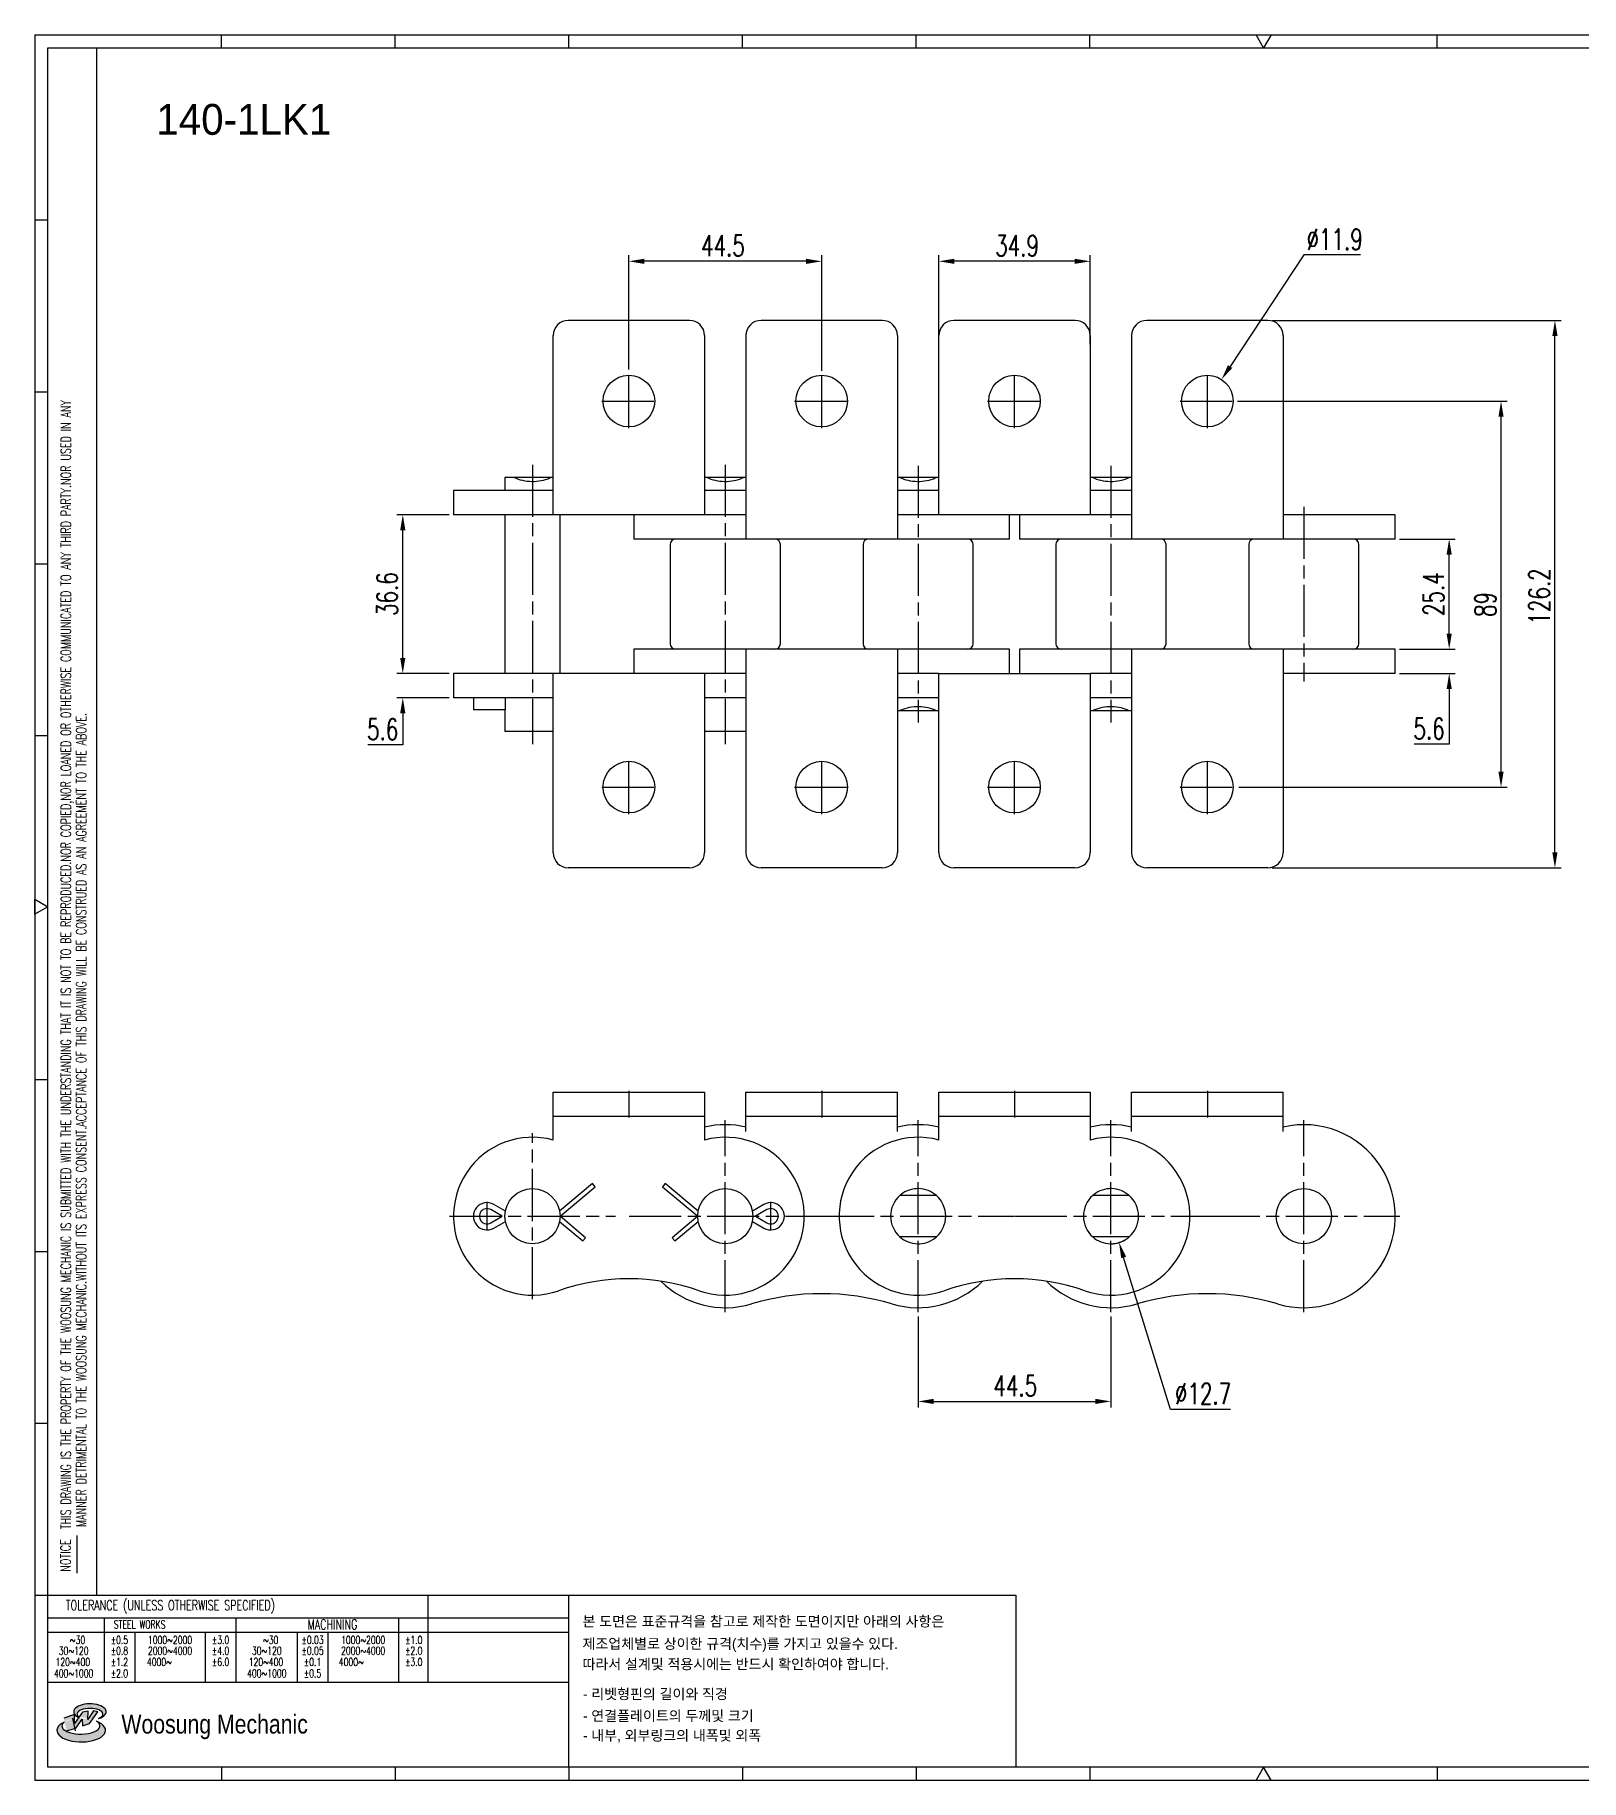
# Model space of a CAD drawing. Header units: millimetres. Extents: x 2770 to 3337, y 59 to 461.
# Drawn here: x 2770.4 to 3126.8, y 58.8 to 461.1 of the extents above; entities that cross this region are included whole.
import ezdxf
from ezdxf.enums import TextEntityAlignment as Align

# ---------------------------------------------------------------- set-up
doc = ezdxf.new("R2010")
doc.units = ezdxf.units.MM
doc.linetypes.add('AM_ISO08W050', pattern=[18, 12, -1.5, 3, -1.5])
doc.layers.get('Defpoints').update_dxf_attribs({"color": 80})
doc.layers.add('CL1', color=140, linetype='AM_ISO08W050', lineweight=25)
doc.layers.add('S-DIM', color=7, linetype='Continuous')
doc.layers.add('도면레이아웃', color=7, linetype='Continuous')
doc.styles.add('HKD_ST2', font='romans.shx', dxfattribs={"width": 0.7, "height": 4, "bigfont": '@extfont2.shx'})
doc.styles.add('HSG', font='SIMPLEX.shx', dxfattribs={"width": 0.7, "bigfont": 'HSG.shx'})
doc.styles.add('MtXpl_', font='Gulim.ttf')
doc.styles.add('SLDTEXTSTYLE4', font='arial.ttf', dxfattribs={"width": 0.8})
doc.dimstyles.new('AP2', dxfattribs={"dimscale": 2, "dimtxt": 2.4, "dimasz": 1.8, "dimexe": 0.7, "dimexo": 0.5, "dimgap": 0.6, "dimtad": 1, "dimtoh": 1, "dimdec": 1, "dimrnd": 0.01, "dimzin": 9, "dimdsep": 46, "dimtxsty": 'HSG', "dimcen": 0, "dimclrd": 251, "dimclre": 251, "dimclrt": 60, "dimazin": 2, "dimtp": 1, "dimtm": 1, "dimtfac": 0.5, "dimtdec": 1, "dimtofl": 0, "dimtmove": 0, "dimatfit": 3, "dimfxl": 0, "dimtvp": 1, "dimtolj": 2, "dimlwd": -1, "dimlwe": -1, "dimarcsym": 0})

# ---------------------------------------------------------------- blocks, each defined once
blk = doc.blocks.new('MAST')
at = {"layer": '도면레이아웃'}
h = blk.add_hatch(color=10, dxfattribs=at)
h.paths.add_polyline_path([(1.544, 35.177), (1.554, 34.966), (1.779, 35.034), (2.054, 35.422), (1.908, 35.446), (1.728, 35.167), (1.741, 35.439), (1.547, 35.405), (1.292, 35.041), (1.295, 35.33), (0.943, 35.208), (1.03, 34.8), (1.336, 34.885)])
edge = h.paths.add_edge_path()
edge.add_ellipse((1.795, 35.421), major_axis=(-0.53, 0), ratio=0.487785, start_angle=122.3607, end_angle=403.3957)
edge.add_line((1.411, 35.244), (1.419, 35.261))
edge.add_ellipse((1.798, 35.344), major_axis=(-0.423, 0), ratio=0.444396, start_angle=131.5898, end_angle=386.1941, ccw=False)
edge = h.paths.add_edge_path()
edge.add_ellipse((1.512, 34.815), major_axis=(-0.793, 0), ratio=0.480113, start_angle=314.6763, end_angle=590.8521)
edge.add_ellipse((1.501, 34.958), major_axis=(-0.62, 0), ratio=0.43311, start_angle=331.7024, end_angle=574.4249, ccw=False)
at = {"color": 140}
for p, q in [((0, 90.118), (80.15, 90.118)), ((0, 90.118), (0, 33.191)), ((0, 33.191), (80.15, 33.191))]:
    blk.add_line(p, q, dxfattribs=at)
for p, q in [((6.089, 89.693), (6.089, 90.118)), ((11.753, 89.693), (11.753, 90.118)), ((17.418, 89.693), (17.418, 90.118)), ((23.082, 89.693), (23.082, 90.118)), ((28.746, 89.693), (28.746, 90.118)), ((34.411, 89.693), (34.411, 90.118)), ((45.739, 89.693), (45.739, 90.118)), ((0, 84.085), (0.425, 84.085)), ((0, 78.478), (0.425, 78.478)), ((0, 72.87), (0.425, 72.87)), ((0, 67.262), (0.425, 67.262)), ((0, 56.047), (0.425, 56.047)), ((0, 50.439), (0.425, 50.439)), ((0, 44.832), (0.425, 44.832)), ((1.377, 39.947), (1.377, 41.174)), ((0, 39.224), (0.425, 39.224)), ((6.089, 33.616), (6.089, 33.191)), ((11.753, 33.616), (11.753, 33.191)), ((17.418, 33.616), (17.418, 33.191)), ((23.082, 33.616), (23.082, 33.191)), ((28.746, 33.616), (28.746, 33.191)), ((34.411, 33.616), (34.411, 33.191)), ((45.739, 33.616), (45.739, 33.191))]:
    blk.add_line(p, q)
at = {"color": 2}
for p, q in [((2.017, 39.224), (2.017, 89.693)), ((0.425, 39.224), (17.418, 39.224)), ((12.816, 39.224), (12.816, 36.382)), ((17.418, 33.616), (17.418, 39.224)), ((0.425, 38.487), (17.418, 38.487)), ((2.257, 38.487), (2.257, 36.382)), ((6.557, 38.5), (6.557, 36.382)), ((11.857, 38.487), (11.857, 36.382)), ((0.425, 38.012), (17.418, 38.012)), ((3.257, 38.012), (3.257, 36.382)), ((5.557, 38.012), (5.557, 36.382)), ((8.557, 38.012), (8.557, 36.382)), ((9.557, 38.026), (9.557, 36.382)), ((0.425, 36.382), (17.418, 36.382))]:
    blk.add_line(p, q, dxfattribs=at)
for points in [[(40.075, 89.693), (39.83, 90.118), (40.32, 90.118)], [(0.425, 61.679), (0, 61.433), (0, 61.924)], [(40.075, 33.616), (39.83, 33.191), (40.32, 33.191)]]:
    blk.add_lwpolyline(points, close=True)
at = {"color": 140}
blk.add_lwpolyline([(0.425, 89.693), (79.725, 89.693), (79.725, 33.616), (0.425, 33.616)], close=True, dxfattribs=at)
at = {"layer": '도면레이아웃'}
for p, q in [((1.295, 35.33), (0.943, 35.208)), ((1.547, 35.405), (1.292, 35.041)), ((1.292, 35.041), (1.295, 35.33)), ((1.741, 35.439), (1.547, 35.405)), ((1.908, 35.446), (1.728, 35.167)), ((1.728, 35.167), (1.741, 35.439)), ((1.779, 35.034), (2.054, 35.422)), ((2.054, 35.422), (1.908, 35.446)), ((1.03, 34.8), (1.336, 34.885)), ((1.224, 35.208), (1.311, 34.8)), ((1.224, 35.208), (1.224, 35.208)), ((1.336, 34.885), (1.544, 35.177)), ((1.419, 35.261), (1.411, 35.244)), ((1.544, 35.177), (1.554, 34.966)), ((1.554, 34.966), (1.779, 35.034))]:
    blk.add_line(p, q, dxfattribs=at)
for centre, major_axis, ratio, start_param, end_param in [((1.795, 35.421), (-0.53, 0), 0.487785, 2.135596, 7.040584), ((1.798, 35.344), (-0.423, 0), 0.444396, 2.296675, 6.740358), ((1.512, 34.815), (-0.793, 0), 0.480113, 5.492138, 10.312315), ((1.501, 34.958), (-0.62, 0), 0.43311, 5.789299, 10.025607)]:
    blk.add_ellipse(centre, major_axis=major_axis, ratio=ratio, start_param=start_param, end_param=end_param, dxfattribs=at)
at = {"color": 6, "style": 'HKD_ST2', "width": 0.7}
for s, p in [(' THIS DRAWING IS THE PROPERTY OF THE WOOSUNG MECHANIC IS SUBMITTED WITH THE UNDERSTANDING THAT IT IS NOT TO BE REPRODUCED.NOR COPIED,NOR LOANED OR OTHERWISE COMMUNICATED TO ANY THIRD PARTY.NOR USED IN ANY', (1.173, 41.217)), ('MANNER DETRIMENTAL TO THE WOOSUNG MECHANIC.WITHOUT ITS EXPRESS CONSENT.ACCEPTANCE OF THIS DRAWING WILL BE CONSTRUED AS AN AGREEMENT TO THE ABOVE.', (1.672, 41.447))]:
    blk.add_text(s, height=0.326266, rotation=90, dxfattribs=at).set_placement(p)
at = {"style": 'HKD_ST2', "width": 0.7}
blk.add_text('NOTICE', height=0.3263, rotation=90, dxfattribs=at).set_placement((1.163, 39.988))
blk.add_text('TOLERANCE (UNLESS OTHERWISE SPECIFIED)', height=0.32627, dxfattribs=at).set_placement((4.417, 38.896), align=Align.MIDDLE_CENTER)
at = {"color": 4, "style": 'HKD_ST2', "width": 0.7}
for s, height, p in [('STEEL WORKS', 0.26101, (3.416, 38.268)), ('MACHINING', 0.3263, (9.707, 38.27)), ('%%P0.5', 0.261, (2.757, 37.762)), ('%%P3.0', 0.261, (6.057, 37.762)), ('%%P0.03', 0.261, (9.057, 37.762)), ('%%P1.0', 0.261, (12.357, 37.762)), ('%%P0.8', 0.261, (2.757, 37.411)), ('%%P1.2', 0.261, (2.757, 37.045)), ('%%P4.0', 0.261, (6.057, 37.411)), ('%%P6.0', 0.261, (6.057, 37.045)), ('%%P0.05', 0.261, (9.057, 37.411)), ('%%P0.1', 0.261, (9.057, 37.045)), ('%%P2.0', 0.261, (12.357, 37.411)), ('%%P3.0', 0.261, (12.357, 37.045)), ('%%P2.0', 0.261, (2.757, 36.67)), ('%%P0.5', 0.261, (9.057, 36.67))]:
    blk.add_text(s, height=height, dxfattribs=at).set_placement(p, align=Align.MIDDLE)
for s, height, p in [('%%12630', 0.261, (1.389, 37.762)), ('1000%%1262000', 0.26101, (4.407, 37.762)), ('%%12630', 0.261, (7.689, 37.762)), ('1000%%1262000', 0.26101, (10.707, 37.762)), ('120%%126400', 0.26101, (1.237, 37.045)), ('30%%126120', 0.261, (1.263, 37.411)), ('4000%%126', 0.261, (4.061, 37.045)), ('2000%%1264000', 0.26101, (4.407, 37.411)), ('120%%126400', 0.26101, (7.537, 37.045)), ('30%%126120', 0.261, (7.563, 37.411)), ('4000%%126', 0.261, (10.321, 37.045)), ('2000%%1264000', 0.26101, (10.707, 37.411)), ('400%%1261000', 0.26101, (1.263, 36.67)), ('400%%1261000', 0.26101, (7.563, 36.67))]:
    blk.add_text(s, height=height, dxfattribs=at).set_placement(p, align=Align.MIDDLE_CENTER)
at = {"color": 1, "style": 'SLDTEXTSTYLE4', "width": 0.8}
blk.add_text('Woosung Mechanic', height=0.61957, dxfattribs=at).set_placement((2.822, 34.711))
blk = doc.blocks.new('*D2')
at = {"layer": 'Defpoints', "color": 0, "transparency": 16777216}
for p in [(3084, 319.48), (3096.42, 319.48), (3084, 313.88)]:
    blk.add_point(p, dxfattribs=at)
at = {"layer": 'S-DIM', "color": 251, "linetype": 'ByBlock', "transparency": 16777216}
for p, q in [((3096.42, 323.08), (3096.42, 326.68)), ((3085, 319.48), (3097.82, 319.48)), ((3085, 313.88), (3097.82, 313.88)), ((3096.42, 310.28), (3096.42, 297.55)), ((3096.42, 297.55), (3088.34, 297.55))]:
    blk.add_line(p, q, dxfattribs=at)
at = {"layer": 'S-DIM', "color": 251, "transparency": 16777216}
for points in [[(3095.82, 323.08), (3097.02, 323.08), (3096.42, 319.48)], [(3095.82, 310.28), (3097.02, 310.28), (3096.42, 313.88)]]:
    blk.add_solid(points, dxfattribs=at)
at = {"layer": 'S-DIM', "color": 60, "transparency": 16777216, "insert": (3091.78, 301.15), "char_height": 4.8, "attachment_point": 5, "style": 'HSG'}
blk.add_mtext('\\A2;5.6', dxfattribs=at)
blk = doc.blocks.new('*D3')
at = {"layer": 'Defpoints', "color": 0, "transparency": 16777216}
for p in [(3084, 344.88), (3096.42, 344.88), (3084, 319.48)]:
    blk.add_point(p, dxfattribs=at)
at = {"layer": 'S-DIM', "color": 251, "linetype": 'ByBlock', "transparency": 16777216}
for p, q in [((3085, 344.88), (3097.82, 344.88)), ((3096.42, 323.08), (3096.42, 341.28)), ((3085, 319.48), (3097.82, 319.48))]:
    blk.add_line(p, q, dxfattribs=at)
at = {"layer": 'S-DIM', "color": 251, "transparency": 16777216}
for points in [[(3095.82, 341.28), (3097.02, 341.28), (3096.42, 344.88)], [(3095.82, 323.08), (3097.02, 323.08), (3096.42, 319.48)]]:
    blk.add_solid(points, dxfattribs=at)
at = {"layer": 'S-DIM', "color": 60, "transparency": 16777216, "insert": (3092.82, 332.18), "char_height": 4.8, "attachment_point": 5, "rotation": 90, "style": 'HSG'}
blk.add_mtext('\\A2;25.4', dxfattribs=at)
blk = doc.blocks.new('*D4')
at = {"layer": 'Defpoints', "color": 0, "transparency": 16777216}
for p in [(3046.62, 376.68), (3108.37, 376.68), (3046.92, 287.68)]:
    blk.add_point(p, dxfattribs=at)
at = {"layer": 'S-DIM', "color": 251, "linetype": 'ByBlock', "transparency": 16777216}
for p, q in [((3047.62, 376.68), (3109.77, 376.68)), ((3108.37, 291.28), (3108.37, 373.08)), ((3047.92, 287.68), (3109.77, 287.68))]:
    blk.add_line(p, q, dxfattribs=at)
at = {"layer": 'S-DIM', "color": 251, "transparency": 16777216}
for points in [[(3107.77, 373.08), (3108.97, 373.08), (3108.37, 376.68)], [(3107.77, 291.28), (3108.97, 291.28), (3108.37, 287.68)]]:
    blk.add_solid(points, dxfattribs=at)
at = {"layer": 'S-DIM', "color": 60, "transparency": 16777216, "insert": (3104.77, 329.79), "char_height": 4.8, "attachment_point": 5, "rotation": 90, "style": 'HSG'}
blk.add_mtext('\\A2;89', dxfattribs=at)
blk = doc.blocks.new('*D5')
at = {"layer": 'Defpoints', "color": 0, "transparency": 16777216}
for p in [(3054.63, 395.28), (3120.8, 395.28), (3054.63, 269.08)]:
    blk.add_point(p, dxfattribs=at)
at = {"layer": 'S-DIM', "color": 251, "linetype": 'ByBlock', "transparency": 16777216}
for p, q in [((3055.63, 395.28), (3122.2, 395.28)), ((3120.8, 272.68), (3120.8, 391.68)), ((3055.63, 269.08), (3122.2, 269.08))]:
    blk.add_line(p, q, dxfattribs=at)
at = {"layer": 'S-DIM', "color": 251, "transparency": 16777216}
for points in [[(3120.2, 391.68), (3121.4, 391.68), (3120.8, 395.28)], [(3120.2, 272.68), (3121.4, 272.68), (3120.8, 269.08)]]:
    blk.add_solid(points, dxfattribs=at)
at = {"layer": 'S-DIM', "color": 60, "transparency": 16777216, "insert": (3117.2, 331.63), "char_height": 4.8, "attachment_point": 5, "rotation": 90, "style": 'HSG'}
blk.add_mtext('\\A2;126.2', dxfattribs=at)
blk = doc.blocks.new('*D9')
at = {"layer": 'Defpoints', "color": 0, "transparency": 16777216}
for p in [(2978.77, 408.9), (2978.77, 388.78), (3013.67, 388.78)]:
    blk.add_point(p, dxfattribs=at)
at = {"layer": 'S-DIM', "color": 251, "linetype": 'ByBlock', "transparency": 16777216}
for p, q in [((2978.77, 389.78), (2978.77, 410.3)), ((3010.07, 408.9), (2982.37, 408.9)), ((3013.67, 389.78), (3013.67, 410.3))]:
    blk.add_line(p, q, dxfattribs=at)
at = {"layer": 'S-DIM', "color": 251, "transparency": 16777216}
for points in [[(2982.37, 409.5), (2982.37, 408.3), (2978.77, 408.9)], [(3010.07, 409.5), (3010.07, 408.3), (3013.67, 408.9)]]:
    blk.add_solid(points, dxfattribs=at)
at = {"layer": 'S-DIM', "color": 60, "transparency": 16777216, "insert": (2996.82, 412.5), "char_height": 4.8, "attachment_point": 5, "style": 'HSG'}
blk.add_mtext('\\A2;34.9', dxfattribs=at)
blk = doc.blocks.new('*D10')
at = {"layer": 'Defpoints', "color": 0, "transparency": 16777216}
for p in [(2907.32, 408.9), (2907.32, 382.93), (2951.77, 382.63)]:
    blk.add_point(p, dxfattribs=at)
at = {"layer": 'S-DIM', "color": 251, "linetype": 'ByBlock', "transparency": 16777216}
for p, q in [((2907.32, 383.93), (2907.32, 410.3)), ((2948.17, 408.9), (2910.92, 408.9)), ((2951.77, 383.63), (2951.77, 410.3))]:
    blk.add_line(p, q, dxfattribs=at)
at = {"layer": 'S-DIM', "color": 251, "transparency": 16777216}
for points in [[(2910.92, 409.5), (2910.92, 408.3), (2907.32, 408.9)], [(2948.17, 409.5), (2948.17, 408.3), (2951.77, 408.9)]]:
    blk.add_solid(points, dxfattribs=at)
at = {"layer": 'S-DIM', "color": 60, "transparency": 16777216, "insert": (2929.01, 412.5), "char_height": 4.8, "attachment_point": 5, "style": 'HSG'}
blk.add_mtext('\\A2;44.5', dxfattribs=at)
blk = doc.blocks.new('*D11')
at = {"layer": 'Defpoints', "color": 0, "transparency": 16777216}
for p in [(2855.2, 313.88), (2866.9, 313.88), (2866.9, 308.28)]:
    blk.add_point(p, dxfattribs=at)
at = {"layer": 'S-DIM', "color": 251, "linetype": 'ByBlock', "transparency": 16777216}
for p, q in [((2855.2, 317.48), (2855.2, 321.08)), ((2865.9, 313.88), (2853.8, 313.88)), ((2865.9, 308.28), (2853.8, 308.28)), ((2855.2, 304.68), (2855.2, 297.4)), ((2855.2, 297.4), (2847.12, 297.4))]:
    blk.add_line(p, q, dxfattribs=at)
at = {"layer": 'S-DIM', "color": 251, "transparency": 16777216}
for points in [[(2854.6, 317.48), (2855.8, 317.48), (2855.2, 313.88)], [(2854.6, 304.68), (2855.8, 304.68), (2855.2, 308.28)]]:
    blk.add_solid(points, dxfattribs=at)
at = {"layer": 'S-DIM', "color": 60, "transparency": 16777216, "insert": (2850.56, 301), "char_height": 4.8, "attachment_point": 5, "style": 'HSG'}
blk.add_mtext('\\A2;5.6', dxfattribs=at)
blk = doc.blocks.new('*D12')
at = {"layer": 'Defpoints', "color": 0, "transparency": 16777216}
for p in [(2855.2, 350.48), (2866.9, 350.48), (2866.9, 313.88)]:
    blk.add_point(p, dxfattribs=at)
at = {"layer": 'S-DIM', "color": 251, "linetype": 'ByBlock', "transparency": 16777216}
for p, q in [((2865.9, 350.48), (2853.8, 350.48)), ((2855.2, 317.48), (2855.2, 346.88)), ((2865.9, 313.88), (2853.8, 313.88))]:
    blk.add_line(p, q, dxfattribs=at)
at = {"layer": 'S-DIM', "color": 251, "transparency": 16777216}
for points in [[(2854.6, 346.88), (2855.8, 346.88), (2855.2, 350.48)], [(2854.6, 317.48), (2855.8, 317.48), (2855.2, 313.88)]]:
    blk.add_solid(points, dxfattribs=at)
at = {"layer": 'S-DIM', "color": 60, "transparency": 16777216, "insert": (2851.6, 332.18), "char_height": 4.8, "attachment_point": 5, "rotation": 90, "style": 'HSG'}
blk.add_mtext('\\A2;36.6', dxfattribs=at)
blk = doc.blocks.new('*D13')
at = {"layer": 'Defpoints', "color": 0, "transparency": 16777216}
for p in [(2974, 166.6), (3018.45, 166.6), (3018.45, 146.06)]:
    blk.add_point(p, dxfattribs=at)
at = {"layer": 'S-DIM', "color": 251, "linetype": 'ByBlock', "transparency": 16777216}
for p, q in [((2974, 165.6), (2974, 144.66)), ((3018.45, 165.6), (3018.45, 144.66)), ((2977.6, 146.06), (3014.85, 146.06))]:
    blk.add_line(p, q, dxfattribs=at)
at = {"layer": 'S-DIM', "color": 251, "transparency": 16777216}
for points in [[(2977.6, 146.66), (2977.6, 145.46), (2974, 146.06)], [(3014.85, 146.66), (3014.85, 145.46), (3018.45, 146.06)]]:
    blk.add_solid(points, dxfattribs=at)
at = {"layer": 'S-DIM', "color": 60, "transparency": 16777216, "insert": (2996.39, 149.66), "char_height": 4.8, "attachment_point": 5, "style": 'HSG'}
blk.add_mtext('\\A2;44.5', dxfattribs=at)
blk = doc.blocks.new('*D15')
at = {"layer": 'Defpoints', "color": 0, "transparency": 16777216}
for p in [(3016.58, 194.83), (3020.32, 182.68)]:
    blk.add_point(p, dxfattribs=at)
at = {"layer": 'S-DIM', "color": 251, "linetype": 'ByBlock', "transparency": 16777216}
for p, q in [((3032.17, 144.23), (3021.38, 179.24)), ((3046.01, 144.23), (3032.17, 144.23))]:
    blk.add_line(p, q, dxfattribs=at)
blk.add_arc((3018.45, 188.76), 6.35, 274.5054, 302.3938, dxfattribs=at)
at = {"layer": 'S-DIM', "color": 251, "transparency": 16777216}
blk.add_solid([(3021.95, 179.42), (3020.81, 179.07), (3020.32, 182.68)], dxfattribs=at)
at = {"layer": 'S-DIM', "color": 60, "transparency": 16777216, "insert": (3039.69, 147.83), "char_height": 4.8, "attachment_point": 5, "style": 'HSG'}
blk.add_mtext('\\A2;∅12.7', dxfattribs=at)
blk = doc.blocks.new('*D16')
at = {"layer": 'Defpoints', "color": 0, "transparency": 16777216}
for p in [(3043.95, 381.65), (3037.4, 371.71)]:
    blk.add_point(p, dxfattribs=at)
at = {"layer": 'S-DIM', "color": 251, "linetype": 'ByBlock', "transparency": 16777216}
for p, q in [((3062.9, 410.37), (3045.93, 384.65)), ((3075.94, 410.37), (3062.9, 410.37))]:
    blk.add_line(p, q, dxfattribs=at)
at = {"layer": 'S-DIM', "color": 251, "transparency": 16777216}
blk.add_solid([(3045.43, 384.98), (3046.43, 384.32), (3043.95, 381.65)], dxfattribs=at)
at = {"layer": 'S-DIM', "color": 60, "transparency": 16777216, "insert": (3070.02, 413.97), "char_height": 4.8, "attachment_point": 5, "style": 'HSG'}
blk.add_mtext('\\A2;∅11.9', dxfattribs=at)

msp = doc.modelspace()

# ---------------------------------------------------------------- linework, layer by layer
for p, q in [((2921.28, 395.28), (2893.36, 395.28)), ((2965.73, 395.28), (2937.81, 395.28)), ((3010.18, 395.28), (2982.26, 395.28)), ((3054.63, 395.28), (3026.71, 395.28)), ((2889.87, 350.48), (2889.87, 391.79)), ((2924.77, 391.79), (2924.77, 350.48)), ((2934.32, 391.79), (2934.32, 344.88)), ((2969.22, 391.79), (2969.22, 344.88)), ((2978.77, 350.48), (2978.77, 391.79)), ((3013.67, 391.79), (3013.67, 350.48)), ((3023.22, 391.79), (3023.22, 344.88)), ((3058.12, 391.79), (3058.12, 344.88)), ((2878.74, 359.08), (2878.74, 356.08)), ((2889.87, 359.08), (2878.74, 359.08)), ((2880.89, 359.08), (2881.33, 358.88)), ((2881.33, 358.88), (2881.79, 358.7)), ((2881.79, 358.7), (2882.27, 358.55)), ((2882.27, 358.55), (2882.78, 358.42)), ((2882.78, 358.42), (2883.3, 358.31)), ((2883.3, 358.31), (2883.84, 358.24)), ((2883.84, 358.24), (2884.39, 358.19)), ((2884.39, 358.19), (2884.94, 358.16)), ((2884.94, 358.16), (2885.5, 358.17)), ((2885.5, 358.17), (2886.05, 358.2)), ((2886.05, 358.2), (2886.59, 358.27)), ((2886.59, 358.27), (2887.12, 358.35)), ((2887.12, 358.35), (2887.64, 358.47)), ((2887.64, 358.47), (2888.14, 358.61)), ((2888.14, 358.61), (2888.61, 358.78)), ((2888.61, 358.78), (2889.06, 358.96)), ((2889.06, 358.96), (2889.3, 359.08)), ((2934.32, 359.08), (2924.77, 359.08)), ((2925.34, 359.08), (2925.78, 358.88)), ((2925.78, 358.88), (2926.24, 358.7)), ((2926.24, 358.7), (2926.72, 358.55)), ((2926.72, 358.55), (2927.23, 358.42)), ((2927.23, 358.42), (2927.75, 358.31)), ((2927.75, 358.31), (2928.29, 358.24)), ((2928.29, 358.24), (2928.84, 358.19)), ((2928.84, 358.19), (2929.39, 358.16)), ((2929.39, 358.16), (2929.95, 358.17)), ((2929.95, 358.17), (2930.5, 358.2)), ((2930.5, 358.2), (2931.04, 358.27)), ((2931.04, 358.27), (2931.57, 358.35)), ((2931.57, 358.35), (2932.09, 358.47)), ((2932.09, 358.47), (2932.59, 358.61)), ((2932.59, 358.61), (2933.06, 358.78)), ((2933.06, 358.78), (2933.51, 358.96)), ((2933.51, 358.96), (2933.75, 359.08)), ((2978.77, 359.08), (2969.22, 359.08)), ((2969.79, 359.08), (2970.23, 358.88)), ((2970.23, 358.88), (2970.69, 358.7)), ((2970.69, 358.7), (2971.17, 358.55)), ((2971.17, 358.55), (2971.68, 358.42)), ((2971.68, 358.42), (2972.2, 358.31)), ((2972.2, 358.31), (2972.74, 358.24)), ((2972.74, 358.24), (2973.29, 358.19)), ((2973.29, 358.19), (2973.84, 358.16)), ((2973.84, 358.16), (2974.4, 358.17)), ((2974.4, 358.17), (2974.95, 358.2)), ((2974.95, 358.2), (2975.49, 358.27)), ((2975.49, 358.27), (2976.02, 358.35)), ((2976.02, 358.35), (2976.54, 358.47)), ((2976.54, 358.47), (2977.04, 358.61)), ((2977.04, 358.61), (2977.51, 358.78)), ((2977.51, 358.78), (2977.96, 358.96)), ((2977.96, 358.96), (2978.2, 359.08)), ((3023.22, 359.08), (3013.67, 359.08)), ((3014.24, 359.08), (3014.68, 358.88)), ((3014.68, 358.88), (3015.14, 358.7)), ((3015.14, 358.7), (3015.62, 358.55)), ((3015.62, 358.55), (3016.13, 358.42)), ((3016.13, 358.42), (3016.65, 358.31)), ((3016.65, 358.31), (3017.19, 358.24)), ((3017.19, 358.24), (3017.74, 358.19)), ((3017.74, 358.19), (3018.29, 358.16)), ((3018.29, 358.16), (3018.85, 358.17)), ((3018.85, 358.17), (3019.4, 358.2)), ((3019.4, 358.2), (3019.94, 358.27)), ((3019.94, 358.27), (3020.47, 358.35)), ((3020.47, 358.35), (3020.99, 358.47)), ((3020.99, 358.47), (3021.49, 358.61)), ((3021.49, 358.61), (3021.96, 358.78)), ((3021.96, 358.78), (3022.41, 358.96)), ((3022.41, 358.96), (3022.65, 359.08)), ((2889.87, 356.08), (2866.9, 356.08)), ((2866.9, 356.08), (2866.9, 350.48)), ((2934.32, 356.08), (2924.77, 356.08)), ((2978.77, 356.08), (2969.22, 356.08)), ((3023.22, 356.08), (3013.67, 356.08)), ((2924.77, 350.48), (2866.9, 350.48)), ((2878.74, 350.48), (2878.74, 313.88)), ((2891.45, 313.88), (2891.45, 350.48)), ((2908.45, 350.48), (2908.45, 344.88)), ((2934.32, 350.48), (2924.77, 350.48)), ((2978.77, 350.48), (2969.22, 350.48)), ((3013.67, 350.48), (2978.77, 350.48)), ((2995.1, 344.88), (2995.1, 350.48)), ((2997.35, 350.48), (2997.35, 344.88)), ((3023.22, 350.48), (3013.67, 350.48)), ((3084, 350.48), (3058.12, 350.48)), ((3084, 344.88), (3084, 350.48)), ((2995.1, 344.88), (2908.45, 344.88)), ((2916.85, 343.61), (2916.85, 320.75)), ((2942.25, 320.75), (2942.25, 343.61)), ((2961.3, 343.61), (2961.3, 320.75)), ((2986.7, 320.75), (2986.7, 343.61)), ((3084, 344.88), (2997.35, 344.88)), ((3005.75, 343.61), (3005.75, 320.75)), ((3031.15, 320.75), (3031.15, 343.61)), ((3050.2, 343.61), (3050.2, 320.75)), ((3075.6, 320.75), (3075.6, 343.61)), ((2908.45, 319.48), (2908.45, 313.88)), ((2995.1, 319.48), (2908.45, 319.48)), ((2934.32, 319.48), (2934.32, 272.57)), ((2969.22, 319.48), (2969.22, 272.57)), ((2995.1, 313.88), (2995.1, 319.48)), ((2997.35, 319.48), (2997.35, 313.88)), ((3084, 319.48), (2997.35, 319.48)), ((3023.22, 319.48), (3023.22, 272.57)), ((3058.12, 319.48), (3058.12, 272.57)), ((3084, 313.88), (3084, 319.48)), ((2924.77, 313.88), (2866.9, 313.88)), ((2866.9, 313.88), (2866.9, 308.28)), ((2889.87, 272.57), (2889.87, 313.88)), ((2934.32, 313.88), (2924.77, 313.88)), ((2924.77, 313.88), (2924.77, 272.57)), ((2978.77, 313.88), (2969.22, 313.88)), ((2978.77, 272.57), (2978.77, 313.88)), ((2978.77, 313.88), (3013.67, 313.88)), ((3023.22, 313.88), (3013.67, 313.88)), ((3013.67, 313.88), (3013.67, 272.57)), ((3084, 313.88), (3058.12, 313.88)), ((2889.87, 308.28), (2866.9, 308.28)), ((2871.47, 308.28), (2871.47, 305.48)), ((2878.86, 305.48), (2878.86, 308.28)), ((2934.32, 308.28), (2924.77, 308.28)), ((2978.77, 308.28), (2969.22, 308.28)), ((2971.45, 305.89), (2970.96, 305.75)), ((2971.97, 306.01), (2971.45, 305.89)), ((2972.5, 306.1), (2971.97, 306.01)), ((2973.05, 306.16), (2972.5, 306.1)), ((2973.6, 306.19), (2973.05, 306.16)), ((2974.15, 306.2), (2973.6, 306.19)), ((2974.71, 306.18), (2974.15, 306.2)), ((2975.26, 306.13), (2974.71, 306.18)), ((2975.79, 306.05), (2975.26, 306.13)), ((2976.32, 305.94), (2975.79, 306.05)), ((2976.82, 305.82), (2976.32, 305.94)), ((2977.31, 305.66), (2976.82, 305.82)), ((3023.22, 308.28), (3013.67, 308.28)), ((3015.9, 305.89), (3015.41, 305.75)), ((3016.42, 306.01), (3015.9, 305.89)), ((3016.95, 306.1), (3016.42, 306.01)), ((3017.5, 306.16), (3016.95, 306.1)), ((3018.05, 306.19), (3017.5, 306.16)), ((3018.6, 306.2), (3018.05, 306.19)), ((3019.16, 306.18), (3018.6, 306.2)), ((3019.71, 306.13), (3019.16, 306.18)), ((3020.24, 306.05), (3019.71, 306.13)), ((3020.77, 305.94), (3020.24, 306.05)), ((3021.27, 305.82), (3020.77, 305.94)), ((3021.76, 305.66), (3021.27, 305.82)), ((2878.86, 305.48), (2871.47, 305.48)), ((2878.74, 305.48), (2878.74, 300.48)), ((2978.77, 305.28), (2969.22, 305.28)), ((2970.03, 305.4), (2969.79, 305.28)), ((2970.48, 305.59), (2970.03, 305.4)), ((2970.96, 305.75), (2970.48, 305.59)), ((2977.77, 305.48), (2977.31, 305.66)), ((2978.2, 305.28), (2977.77, 305.48)), ((3023.22, 305.28), (3013.67, 305.28)), ((3014.48, 305.4), (3014.24, 305.28)), ((3014.93, 305.59), (3014.48, 305.4)), ((3015.41, 305.75), (3014.93, 305.59)), ((3022.22, 305.48), (3021.76, 305.66)), ((3022.65, 305.28), (3022.22, 305.48)), ((2889.87, 300.48), (2878.74, 300.48)), ((2934.32, 300.48), (2924.77, 300.48)), ((2921.28, 269.08), (2893.36, 269.08)), ((2965.73, 269.08), (2937.81, 269.08)), ((3010.18, 269.08), (2982.26, 269.08)), ((3054.63, 269.08), (3026.71, 269.08)), ((2889.87, 217.36), (2924.77, 217.36)), ((2889.87, 206.32), (2889.87, 217.36)), ((2924.77, 217.36), (2924.77, 206.32)), ((2934.32, 208.27), (2934.32, 217.36)), ((2934.32, 217.36), (2969.22, 217.36)), ((2969.22, 208.27), (2969.22, 217.36)), ((2978.77, 206.32), (2978.77, 217.36)), ((2978.77, 217.36), (3013.67, 217.36)), ((3013.67, 217.36), (3013.67, 206.32)), ((3023.22, 208.27), (3023.22, 217.36)), ((3023.22, 217.36), (3058.12, 217.36)), ((3058.12, 208.27), (3058.12, 217.36)), ((2924.77, 211.76), (2889.87, 211.76)), ((2969.22, 211.76), (2934.32, 211.76)), ((3013.67, 211.76), (2978.77, 211.76)), ((3058.12, 211.76), (3023.22, 211.76)), ((2898.92, 196.31), (2891.34, 189.94)), ((2891.45, 188.76), (2899.55, 195.55)), ((2899.55, 195.55), (2898.92, 196.31)), ((2915.72, 196.31), (2915.09, 195.55)), ((2915.09, 195.55), (2923.19, 188.76)), ((2923.31, 189.94), (2915.72, 196.31)), ((2970.03, 193.72), (2969.79, 193.52)), ((2978.2, 193.52), (2969.79, 193.52)), ((2970.48, 194.05), (2970.03, 193.72)), ((2970.96, 194.34), (2970.48, 194.05)), ((2971.45, 194.58), (2970.96, 194.34)), ((2971.97, 194.78), (2971.45, 194.58)), ((2972.5, 194.93), (2971.97, 194.78)), ((2973.05, 195.04), (2972.5, 194.93)), ((2973.6, 195.1), (2973.05, 195.04)), ((2974.15, 195.11), (2973.6, 195.1)), ((2974.71, 195.07), (2974.15, 195.11)), ((2975.26, 194.99), (2974.71, 195.07)), ((2975.79, 194.85), (2975.26, 194.99)), ((2976.32, 194.67), (2975.79, 194.85)), ((2976.82, 194.45), (2976.32, 194.67)), ((2977.31, 194.18), (2976.82, 194.45)), ((2977.77, 193.87), (2977.31, 194.18)), ((2978.2, 193.52), (2977.77, 193.87)), ((3014.48, 193.72), (3014.24, 193.52)), ((3022.65, 193.52), (3014.24, 193.52)), ((3014.93, 194.05), (3014.48, 193.72)), ((3015.41, 194.34), (3014.93, 194.05)), ((3015.9, 194.58), (3015.41, 194.34)), ((3016.42, 194.78), (3015.9, 194.58)), ((3016.95, 194.93), (3016.42, 194.78)), ((3017.5, 195.04), (3016.95, 194.93)), ((3018.05, 195.1), (3017.5, 195.04)), ((3018.6, 195.11), (3018.05, 195.1)), ((3019.16, 195.07), (3018.6, 195.11)), ((3019.71, 194.99), (3019.16, 195.07)), ((3020.24, 194.85), (3019.71, 194.99)), ((3020.77, 194.67), (3020.24, 194.85)), ((3021.27, 194.45), (3020.77, 194.67)), ((3021.76, 194.18), (3021.27, 194.45)), ((3022.22, 193.87), (3021.76, 194.18)), ((3022.65, 193.52), (3022.22, 193.87)), ((2878.11, 188.76), (2875.49, 190.27)), ((2878.86, 189.94), (2876.19, 191.48)), ((2938.46, 191.48), (2935.79, 189.94)), ((2939.16, 190.27), (2936.54, 188.76)), ((2875.49, 187.24), (2878.11, 188.76)), ((2876.19, 186.03), (2878.86, 187.57)), ((2891.34, 187.57), (2896.73, 183.05)), ((2897.36, 183.8), (2891.45, 188.76)), ((2923.19, 188.76), (2917.29, 183.8)), ((2917.92, 183.05), (2923.31, 187.57)), ((2935.79, 187.57), (2938.46, 186.03)), ((2936.54, 188.76), (2939.16, 187.24)), ((2896.73, 183.05), (2897.36, 183.8)), ((2917.29, 183.8), (2917.92, 183.05)), ((2969.79, 183.99), (2970.23, 183.64)), ((2978.2, 183.99), (2969.79, 183.99)), ((2970.23, 183.64), (2970.69, 183.33)), ((2970.69, 183.33), (2971.17, 183.06)), ((2971.17, 183.06), (2971.68, 182.84)), ((2971.68, 182.84), (2972.2, 182.66)), ((2972.2, 182.66), (2972.74, 182.53)), ((2972.74, 182.53), (2973.29, 182.44)), ((2973.29, 182.44), (2973.84, 182.4)), ((2973.84, 182.4), (2974.4, 182.41)), ((2974.4, 182.41), (2974.95, 182.47)), ((2974.95, 182.47), (2975.49, 182.58)), ((2975.49, 182.58), (2976.02, 182.73)), ((2976.02, 182.73), (2976.54, 182.93)), ((2976.54, 182.93), (2977.04, 183.18)), ((2977.04, 183.18), (2977.51, 183.46)), ((2977.51, 183.46), (2977.96, 183.79)), ((2977.96, 183.79), (2978.2, 183.99)), ((3014.24, 183.99), (3014.68, 183.64)), ((3022.65, 183.99), (3014.24, 183.99)), ((3014.68, 183.64), (3015.14, 183.33)), ((3015.14, 183.33), (3015.62, 183.06)), ((3015.62, 183.06), (3016.13, 182.84)), ((3016.13, 182.84), (3016.65, 182.66)), ((3016.65, 182.66), (3017.19, 182.53)), ((3017.19, 182.53), (3017.74, 182.44)), ((3017.74, 182.44), (3018.29, 182.4)), ((3018.29, 182.4), (3018.85, 182.41)), ((3018.85, 182.41), (3019.4, 182.47)), ((3019.4, 182.47), (3019.94, 182.58)), ((3019.94, 182.58), (3020.47, 182.73)), ((3020.47, 182.73), (3020.99, 182.93)), ((3020.99, 182.93), (3021.49, 183.18)), ((3021.49, 183.18), (3021.96, 183.46)), ((3021.96, 183.46), (3022.41, 183.79)), ((3022.41, 183.79), (3022.65, 183.99))]:
    msp.add_line(p, q)
at = {"color": 140}
msp.add_lwpolyline([(2893.5, 101.4), (2996.55, 101.4), (2996.55, 61.76), (2893.5, 61.76)], close=True, dxfattribs=at)
for centre, radius in [((2907.32, 376.68), 5.95), ((2951.77, 376.68), 5.95), ((2996.22, 376.68), 5.95), ((3040.67, 376.68), 5.95), ((2907.32, 287.68), 5.95), ((2951.77, 287.68), 5.95), ((2996.22, 287.68), 5.95), ((3040.67, 287.68), 5.95), ((2885.1, 188.76), 6.36), ((2929.55, 188.76), 6.36), ((3062.9, 188.76), 6.36)]:
    msp.add_circle(centre, radius)
for centre, radius, start, end in [((2893.36, 391.79), 3.49, 90, 180), ((2921.28, 391.79), 3.49, 0, 90), ((2937.81, 391.79), 3.49, 90, 180), ((2965.73, 391.79), 3.49, 0, 90), ((2982.26, 391.79), 3.49, 90, 180), ((3010.18, 391.79), 3.49, 0, 90), ((3026.71, 391.79), 3.49, 90, 180), ((3054.63, 391.79), 3.49, 0, 90), ((2918.12, 343.61), 1.27, 90, 180), ((2940.98, 343.61), 1.27, 360, 90), ((2962.57, 343.61), 1.27, 90, 180), ((2985.43, 343.61), 1.27, 360, 90), ((3007.02, 343.61), 1.27, 90, 180), ((3029.88, 343.61), 1.27, 360, 90), ((3051.47, 343.61), 1.27, 90, 180), ((3074.33, 343.61), 1.27, 360, 90), ((2918.12, 320.75), 1.27, 180, 270), ((2940.98, 320.75), 1.27, 270, 0), ((2962.57, 320.75), 1.27, 180, 270), ((2985.43, 320.75), 1.27, 270, 0), ((3007.02, 320.75), 1.27, 180, 270), ((3029.88, 320.75), 1.27, 270, 0), ((3051.47, 320.75), 1.27, 180, 270), ((3074.33, 320.75), 1.27, 270, 0), ((2893.36, 272.57), 3.49, 180, 270), ((2921.28, 272.57), 3.49, 270, 0), ((2937.81, 272.57), 3.49, 180, 270), ((2965.73, 272.57), 3.49, 270, 0), ((2982.26, 272.57), 3.49, 180, 270), ((3010.18, 272.57), 3.49, 270, 0), ((3026.71, 272.57), 3.49, 180, 270), ((3054.63, 272.57), 3.49, 270, 0), ((2929.55, 188.76), 21.1, 76.9205, 103.0795), ((2974, 188.76), 21.1, 76.9205, 103.0795), ((3018.45, 188.76), 21.1, 76.9205, 103.0795), ((3062.9, 188.76), 21.1, 253.4095, 103.0795), ((2885.1, 188.76), 18.2, 74.7897, 289.3747), ((2929.55, 188.76), 18.2, 250.6253, 105.2103), ((2974, 188.76), 18.2, 74.7897, 289.3747), ((3018.45, 188.76), 18.2, 250.6253, 105.2103), ((2974, 188.76), 6.35, 131.4096, 228.5904), ((2974, 188.76), 6.36, 311.4096, 48.5904), ((3018.45, 188.76), 6.35, 131.4096, 228.5904), ((3018.45, 188.76), 6.36, 311.4096, 48.5904), ((2874.62, 188.76), 3.15, 60, 300), ((2874.62, 188.76), 1.75, 60, 300), ((2940.03, 188.76), 3.15, 240, 120), ((2940.03, 188.76), 1.75, 240, 120), ((2907.32, 125.56), 48.79, 70.6253, 109.3747), ((2929.55, 188.76), 21.1, 225.1634, 286.5905), ((2974, 188.76), 21.1, 253.4095, 314.8366), ((2996.22, 125.56), 48.79, 70.6253, 109.3747), ((3018.45, 188.76), 21.1, 225.1634, 286.5905), ((2951.77, 114.16), 56.74, 73.4095, 106.5905), ((3040.67, 114.16), 56.74, 73.4095, 106.5905)]:
    msp.add_arc(centre, radius, start, end)
at = {"layer": 'CL1'}
for p, q in [((2907.32, 370.43), (2907.32, 382.93)), ((2951.77, 370.43), (2951.77, 382.93)), ((2996.22, 370.43), (2996.22, 382.93)), ((3040.67, 370.43), (3040.67, 382.93)), ((2901.08, 376.68), (2913.57, 376.68)), ((2945.53, 376.68), (2958.02, 376.68)), ((2989.98, 376.68), (3002.47, 376.68)), ((3034.43, 376.68), (3046.92, 376.68)), ((2885.1, 362.01), (2885.1, 297.55)), ((2929.55, 362.01), (2929.55, 297.55)), ((2974, 361.77), (2974, 302.59)), ((3018.45, 361.77), (3018.45, 302.59)), ((3062.9, 352.31), (3062.9, 312.05)), ((2907.32, 281.43), (2907.32, 293.93)), ((2951.77, 281.43), (2951.77, 293.93)), ((2996.22, 281.43), (2996.22, 293.93)), ((3040.67, 281.43), (3040.67, 293.93)), ((2901.08, 287.68), (2913.57, 287.68)), ((2945.53, 287.68), (2958.02, 287.68)), ((2989.98, 287.68), (3002.47, 287.68)), ((3034.43, 287.68), (3046.92, 287.68)), ((2907.32, 217.64), (2907.32, 211.48)), ((2951.77, 217.64), (2951.77, 211.48)), ((2996.22, 217.64), (2996.22, 211.48)), ((3040.67, 217.64), (3040.67, 211.48)), ((2929.55, 166.6), (2929.55, 210.91)), ((2974, 166.6), (2974, 210.91)), ((3018.45, 166.6), (3018.45, 210.91)), ((3062.9, 166.6), (3062.9, 210.91)), ((2885.1, 169.65), (2885.1, 207.87)), ((2874.62, 185.45), (2874.62, 192.06)), ((2940.03, 185.45), (2940.03, 192.06)), ((2865.99, 188.76), (2904.21, 188.76)), ((2907.39, 188.76), (2951.7, 188.76)), ((2951.84, 188.76), (2996.15, 188.76)), ((2996.29, 188.76), (3040.6, 188.76)), ((3040.74, 188.76), (3085.05, 188.76))]:
    msp.add_line(p, q, dxfattribs=at)

# ---------------------------------------------------------------- block references
at = {"color": 140, "xscale": 7.067662268895369, "yscale": 7.067662268895369, "zscale": 7.067662268895369}
msp.add_blockref('MAST', (2770.4, -175.83), dxfattribs=at)

# ---------------------------------------------------------------- texts
at = {"color": 254, "style": 'MtXpl_'}
msp.add_text('140-1LK1', height=7.112, dxfattribs=at).set_placement((2798.38, 438.07))
at = {"color": 140, "style": 'MtXpl_'}
for s, p in [('본 도면은 표준규격을 참고로 제작한 도면이지만 아래의 사항은', (2896.64, 94.17)), ('제조업체별로 상이한 규격(치수)를 가지고 있을수 있다.', (2896.64, 89.02)), ('따라서 설계및 적용시에는 반드시 확인하여야 합니다.', (2896.64, 84.32)), ('- 리벳형핀의 길이와 직경', (2896.77, 77.43)), ('- 연결플레이트의 두께및 크기', (2896.77, 72.39)), ('- 내부, 외부링크의 내폭및 외폭', (2896.77, 67.86))]:
    msp.add_text(s, height=2.3708, dxfattribs=at).set_placement(p)

# ---------------------------------------------------------------- dimensions: what is measured, and where the dimension line sits
at = {"layer": 'S-DIM'}
for base, p1, p2, picture, middle in [((2907.32321797, 408.9044696), (2951.77321797, 382.63071169), (2907.32321797, 382.92821169), '*D10', (2929.01266438, 408.9044696)), ((2978.77, 408.9), (3013.67, 388.78), (2978.77, 388.78), '*D9', (2996.82, 408.9)), ((3018.44821797, 146.0576406), (2973.99821797, 166.6011058), (3018.44821797, 166.6011058), '*D13', (2996.39225549, 146.0576406))]:
    dim = msp.add_linear_dim(base=base, p1=p1, p2=p2, dimstyle='AP2', dxfattribs=at)
    dim.commit()
    dim.dimension.update_dxf_attribs({"geometry": picture, "text_midpoint": middle, "dimtype": 128})
for p1, p2, picture, middle in [((3037.4, 371.71), (3043.95, 381.65), '*D16', (3070.02, 410.37)), ((3016.58, 194.83), (3020.32, 182.68), '*D15', (3039.69, 144.23))]:
    dim = msp.add_diameter_dim_2p(p1=p1, p2=p2, dimstyle='AP2', dxfattribs=at)
    dim.commit()
    dim.dimension.update_dxf_attribs({"geometry": picture, "text_midpoint": middle, "dimtype": 131})
for base, p1, p2, picture, middle in [((3120.8, 395.28), (3054.63, 269.08), (3054.63, 395.28), '*D5', (3120.8, 331.63)), ((3108.37, 376.68), (3046.92, 287.68), (3046.62, 376.68), '*D4', (3108.37, 329.79)), ((3096.42, 319.48), (3084, 313.88), (3084, 319.48), '*D2', (3091.78, 297.55)), ((2855.2, 313.88), (2866.9, 308.28), (2866.9, 313.88), '*D11', (2850.56, 297.4))]:
    dim = msp.add_linear_dim(base=base, p1=p1, p2=p2, angle=90, dimstyle='AP2', dxfattribs=at)
    dim.commit()
    dim.dimension.update_dxf_attribs({"geometry": picture, "text_midpoint": middle, "dimtype": 128})
for base, p1, p2, picture, middle in [((2855.2, 350.48), (2866.9, 313.88), (2866.9, 350.48), '*D12', (2851.6, 332.18)), ((3096.42, 344.88), (3084, 319.48), (3084, 344.88), '*D3', (3092.82, 332.18))]:
    dim = msp.add_linear_dim(base=base, p1=p1, p2=p2, angle=90, dimstyle='AP2', override={"dimtmove": 1}, dxfattribs=at)
    dim.commit()
    dim.dimension.update_dxf_attribs({"geometry": picture, "text_midpoint": middle})

doc.saveas('drawing.dxf')
